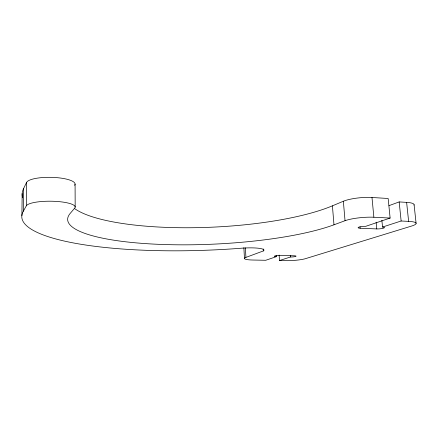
<?xml version="1.0" encoding="UTF-8"?>
<svg xmlns="http://www.w3.org/2000/svg" width="438" height="438" viewBox="0 0 438 438"><rect width="100%" height="100%" fill="white"/><g stroke="black" fill="none" stroke-linecap="round" stroke-linejoin="round"><path stroke-width="0.66" d="M263.233 248.976L263.347 250.947A19.354 3.11 -3 0 0 241.573 248.204A191.477 41.884 -2.7 0 1 23.323 211.242L26.313 205.844L26.565 182.443A24.358 6.34 1.1 0 1 54.547 177.478A24.358 6.34 1.1 0 1 74.641 185.301M21.9 215.655L22.168 193.563M23.323 211.242L23.592 188.559L26.565 182.443M74.832 208.74A144.403 35.56 -2.7 0 0 192.829 227.722A144.403 35.56 -2.7 0 0 332.415 205.833L343.354 201.245A20.296 4.347 -5.5 0 1 371.988 197.478L388.167 198.496L390.121 218.053L365.757 226.32A4.878 0.871 -5 0 0 358.974 227.103A4.878 0.871 -5 0 0 360.156 228.225L376.779 228.926A4.856 0.849 -5.2 0 0 383.535 228.154A4.856 0.849 -5.2 0 0 382.538 227.054L381.876 220.254M245.4 247.875L245.926 257.396L263.347 250.947M26.313 205.844A24.528 5.584 0.6 0 1 54.493 201.321A24.528 5.584 0.6 0 1 74.728 208.105L70.294 213.295A145.345 31.284 -2.7 0 0 158.107 244.3A145.345 31.284 -2.7 0 0 333.98 224.798L345.035 220.708A20.416 3.816 -5.1 0 1 373.866 217.243L390.121 218.053M389.004 205.657L399.166 201.918L406.623 202.378A19.748 3.958 -5.9 0 1 414.036 205.061M276.208 255.332L276.296 256.684L265.702 260.281L252.923 260.03A15.144 2.267 -3.2 0 1 245.926 257.396M279.137 255.097L279.493 260.55L290.427 256.996A3.805 0.564 -3.6 0 0 295.59 256.465A3.805 0.564 -3.6 0 0 294.15 255.787L279.898 255.464A3.827 0.575 -3.4 0 0 274.725 256A3.827 0.575 -3.4 0 0 276.296 256.684M382.538 227.054L401.137 221.004L408.627 221.365A19.863 3.477 -5.4 0 1 411.621 226.041L305.51 258.655A14.914 2.163 -3.6 0 1 285.494 260.67L279.493 260.55M414.091 204.705L416.1 223.375M406.623 202.378L408.627 221.365M399.166 201.918L401.137 221.004M376.138 222.208L376.779 228.926M371.988 197.478L373.866 217.243M360.031 226.868L360.156 228.225M343.354 201.245L345.035 220.708M332.415 205.833L333.98 224.798M290.334 255.655L290.427 256.996M243.873 247.656L244.464 258.436M75.079 184.13L75.172 207.07M22.579 197.768A190.191 47.583 -2.7 0 1 23.592 188.559"/></g></svg>
